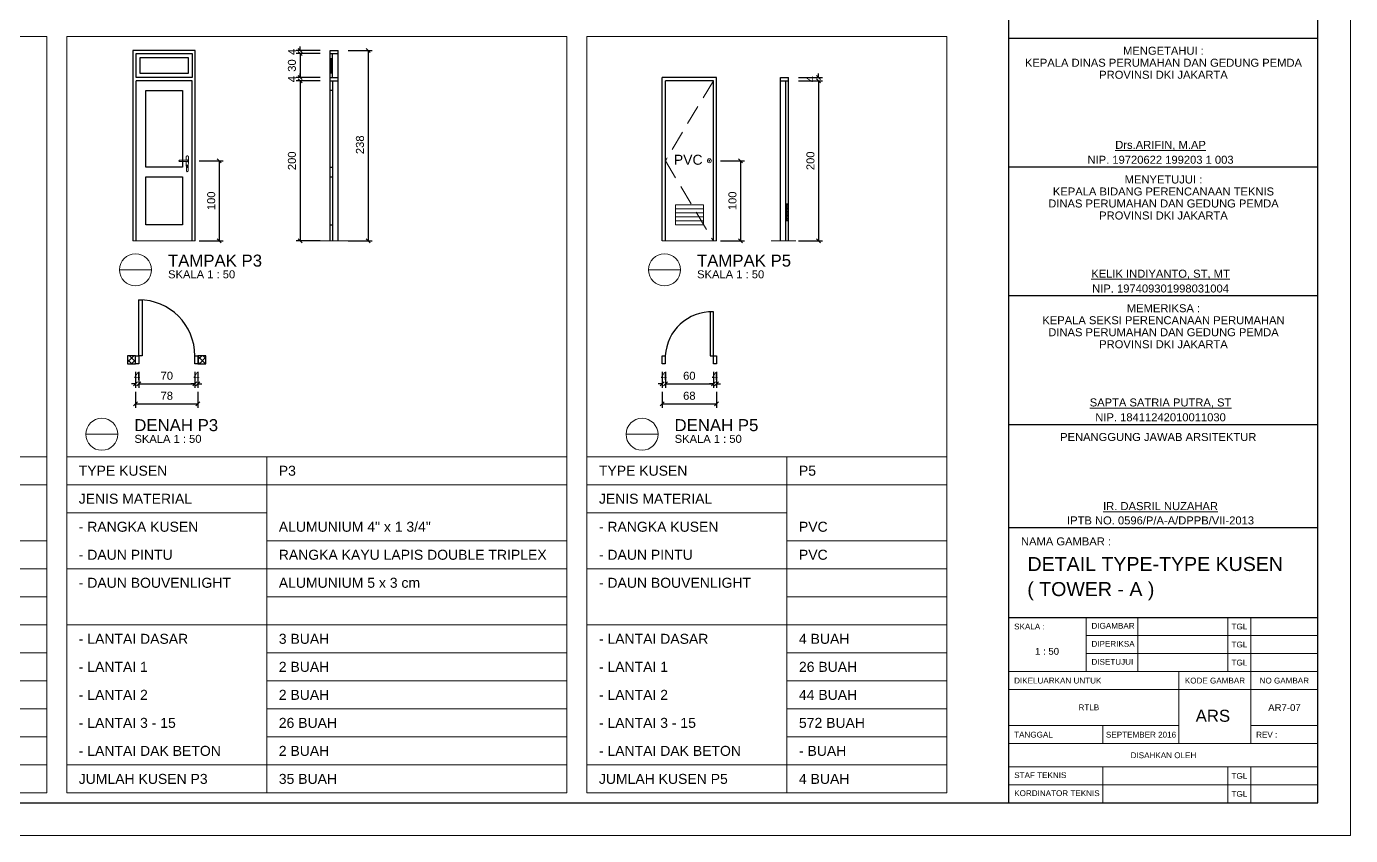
# Model space of a CAD drawing. Header units: millimetres. Extents: x -108 to 351, y -17 to 192.
# Drawn here: x 256.95 to 290.04, y 27.17 to 47.39 of the extents above; entities that cross this region are included whole.
import ezdxf
from ezdxf.enums import TextEntityAlignment as Align

# ---------------------------------------------------------------- set-up
doc = ezdxf.new("R2010")
doc.units = ezdxf.units.MM
doc.linetypes.add('HIDDEN', pattern=[0.375, 0.25, -0.125])
doc.layers.get('defpoints').update_dxf_attribs({"color": 1})
for name, color, linetype, lineweight in [('ars', 11, 'Continuous', 0), ('KOL', 1, 'Continuous', 30), ('KOLOM', 4, 'Continuous', 9), ('KOP', 7, 'Continuous', 20), ('KOP GARIS', 1, 'Continuous', 30), ('lan', 7, 'Continuous', 15), ('NOT', 7, 'Continuous', 20), ('u', 6, 'Continuous', 20), ('u @ 1', 6, 'Continuous', 20)]:
    doc.layers.add(name, color=color, linetype=linetype, lineweight=lineweight)
doc.layers.add('Kusen', color=30, linetype='Continuous')
doc.styles.get("Standard").update_dxf_attribs({"font": 'arial.ttf'})
doc.dimstyles.new('SK-50', dxfattribs={"dimscale": 0, "dimtxt": 0.2, "dimasz": 0.1, "dimexe": 0.1, "dimexo": 0, "dimgap": 0.1, "dimtad": 1, "dimdec": 0, "dimlfac": 50, "dimzin": 0, "dimdsep": 46, "dimtxsty": 'Standard', "dimblk": 'OBLIQUE', "dimcen": 0.09, "dimclrd": 256, "dimclre": 256, "dimclrt": 256, "dimadec": 0, "dimazin": 0, "dimtfac": 1, "dimtdec": 0, "dimtofl": 0, "dimtmove": 0, "dimatfit": 3, "dimldrblk": 'OBLIQUE', "dimfxl": 0, "dimtolj": 1, "dimtzin": 0, "dimarcsym": 0})

# ---------------------------------------------------------------- blocks, each defined once
blk = doc.blocks.new('_Oblique')
at = {"color": 0, "linetype": 'ByBlock', "lineweight": -2}
blk.add_line((-0.5, -0.5), (0.5, 0.5), dxfattribs=at)
blk = doc.blocks.new('*D240')
at = {"layer": 'defpoints', "color": 0, "transparency": 16777216}
for p in [(276.244, 46.029), (276.244, 42.029), (276.744, 42.029)]:
    blk.add_point(p, dxfattribs=at)
at = {"layer": 'u', "lineweight": -2, "transparency": 16777216}
for p, q in [((276.244, 46.029), (276.844, 46.029)), ((276.744, 46.029), (276.744, 42.029)), ((276.244, 42.029), (276.844, 42.029))]:
    blk.add_line(p, q, dxfattribs=at)
at = {"layer": 'u', "lineweight": -2, "transparency": 16777216, "xscale": 0.1, "yscale": 0.1, "zscale": 0.1}
for p, rotation in [((276.744, 46.029), 90), ((276.744, 42.029), 270)]:
    blk.add_blockref('_Oblique', p, dxfattribs=dict(at, rotation=rotation))
at = {"layer": 'u', "transparency": 16777216, "insert": (276.542, 44.029), "char_height": 0.2, "attachment_point": 5, "rotation": 90}
blk.add_mtext('\\A1;200', dxfattribs=at)
blk = doc.blocks.new('*D241')
at = {"layer": 'defpoints', "color": 0, "transparency": 16777216}
for p in [(276.244, 46.109), (276.244, 46.029), (276.744, 46.029)]:
    blk.add_point(p, dxfattribs=at)
at = {"layer": 'u', "lineweight": -2, "transparency": 16777216}
for p, q in [((276.244, 46.109), (276.844, 46.109)), ((276.244, 46.029), (276.844, 46.029)), ((276.744, 46.109), (276.744, 46.209)), ((276.744, 46.029), (276.744, 45.929))]:
    blk.add_line(p, q, dxfattribs=at)
at = {"layer": 'u', "lineweight": -2, "transparency": 16777216, "xscale": 0.1, "yscale": 0.1, "zscale": 0.1}
for p, rotation in [((276.744, 46.109), 270), ((276.744, 46.029), 90)]:
    blk.add_blockref('_Oblique', p, dxfattribs=dict(at, rotation=rotation))
at = {"layer": 'u', "transparency": 16777216, "insert": (276.544, 46.069), "char_height": 0.2, "attachment_point": 5, "rotation": 90}
blk.add_mtext('\\A1;4', dxfattribs=at)
blk = doc.blocks.new('P.60')
at = {"layer": 'Kusen'}
for points in [[(1472.835, 997.535), (1472.875, 997.535), (1472.875, 997.435), (1472.835, 997.435)], [(1472.875, 996.885), (1472.915, 996.885), (1472.915, 997.435), (1472.875, 997.435)], [(1473.475, 997.535), (1473.515, 997.535), (1473.515, 997.435), (1473.475, 997.435)]]:
    blk.add_lwpolyline(points, close=True, dxfattribs=at)
blk.add_arc((1472.895, 997.466), 0.581, 268.0266, 356.9943, dxfattribs=at)
blk = doc.blocks.new('*D242')
at = {"layer": 'defpoints', "color": 0, "transparency": 16777216}
for p in [(272.835, 38.755), (272.915, 38.755), (272.915, 38.455)]:
    blk.add_point(p, dxfattribs=at)
at = {"layer": 'u', "lineweight": -2, "transparency": 16777216}
for p, q in [((272.835, 38.755), (272.835, 38.355)), ((272.915, 38.755), (272.915, 38.355)), ((272.835, 38.455), (272.735, 38.455)), ((272.915, 38.455), (273.015, 38.455))]:
    blk.add_line(p, q, dxfattribs=at)
at = {"layer": 'u', "lineweight": -2, "transparency": 16777216, "xscale": 0.1, "yscale": 0.1, "zscale": 0.1}
blk.add_blockref('_Oblique', (272.835, 38.455), dxfattribs=at)
at = {"layer": 'u', "lineweight": -2, "transparency": 16777216, "xscale": 0.1, "yscale": 0.1, "zscale": 0.1, "rotation": 180}
blk.add_blockref('_Oblique', (272.915, 38.455), dxfattribs=at)
at = {"layer": 'u', "transparency": 16777216, "insert": (272.875, 38.655), "char_height": 0.2, "attachment_point": 5}
blk.add_mtext('\\A1;4', dxfattribs=at)
blk = doc.blocks.new('*D49')
at = {"layer": 'defpoints', "color": 0, "transparency": 16777216}
for p in [(272.835, 38.255), (274.195, 38.255), (274.195, 37.955)]:
    blk.add_point(p, dxfattribs=at)
at = {"layer": 'u', "lineweight": -2, "transparency": 16777216}
for p, q in [((272.835, 38.255), (272.835, 37.855)), ((274.195, 38.255), (274.195, 37.855)), ((272.835, 37.955), (274.195, 37.955))]:
    blk.add_line(p, q, dxfattribs=at)
at = {"layer": 'u', "lineweight": -2, "transparency": 16777216, "xscale": 0.1, "yscale": 0.1, "zscale": 0.1, "rotation": 180}
blk.add_blockref('_Oblique', (272.835, 37.955), dxfattribs=at)
at = {"layer": 'u', "lineweight": -2, "transparency": 16777216, "xscale": 0.1, "yscale": 0.1, "zscale": 0.1}
blk.add_blockref('_Oblique', (274.195, 37.955), dxfattribs=at)
at = {"layer": 'u', "transparency": 16777216, "insert": (273.515, 38.157), "char_height": 0.2, "attachment_point": 5}
blk.add_mtext('\\A1;68', dxfattribs=at)
blk = doc.blocks.new('*D50')
at = {"layer": 'defpoints', "color": 0, "transparency": 16777216}
for p in [(272.915, 38.755), (274.115, 38.755), (274.115, 38.455)]:
    blk.add_point(p, dxfattribs=at)
at = {"layer": 'u', "lineweight": -2, "transparency": 16777216}
for p, q in [((272.915, 38.755), (272.915, 38.355)), ((274.115, 38.755), (274.115, 38.355)), ((272.915, 38.455), (274.115, 38.455))]:
    blk.add_line(p, q, dxfattribs=at)
at = {"layer": 'u', "lineweight": -2, "transparency": 16777216, "xscale": 0.1, "yscale": 0.1, "zscale": 0.1, "rotation": 180}
blk.add_blockref('_Oblique', (272.915, 38.455), dxfattribs=at)
at = {"layer": 'u', "lineweight": -2, "transparency": 16777216, "xscale": 0.1, "yscale": 0.1, "zscale": 0.1}
blk.add_blockref('_Oblique', (274.115, 38.455), dxfattribs=at)
at = {"layer": 'u', "transparency": 16777216, "insert": (273.515, 38.657), "char_height": 0.2, "attachment_point": 5}
blk.add_mtext('\\A1;60', dxfattribs=at)
blk = doc.blocks.new('*D243')
at = {"layer": 'defpoints', "color": 0, "transparency": 16777216}
for p in [(274.115, 38.755), (274.195, 38.755), (274.195, 38.455)]:
    blk.add_point(p, dxfattribs=at)
at = {"layer": 'u', "lineweight": -2, "transparency": 16777216}
for p, q in [((274.115, 38.755), (274.115, 38.355)), ((274.195, 38.755), (274.195, 38.355)), ((274.115, 38.455), (274.015, 38.455)), ((274.195, 38.455), (274.295, 38.455))]:
    blk.add_line(p, q, dxfattribs=at)
at = {"layer": 'u', "lineweight": -2, "transparency": 16777216, "xscale": 0.1, "yscale": 0.1, "zscale": 0.1}
blk.add_blockref('_Oblique', (274.115, 38.455), dxfattribs=at)
at = {"layer": 'u', "lineweight": -2, "transparency": 16777216, "xscale": 0.1, "yscale": 0.1, "zscale": 0.1, "rotation": 180}
blk.add_blockref('_Oblique', (274.195, 38.455), dxfattribs=at)
at = {"layer": 'u', "transparency": 16777216, "insert": (274.155, 38.655), "char_height": 0.2, "attachment_point": 5}
blk.add_mtext('\\A1;4', dxfattribs=at)
blk = doc.blocks.new('Ndtpd')
blk.add_line((0.747, 0), (-0.747, 0))
blk.add_circle((0, 0), 0.747)
at = {"flags": 4}
for tag, height, p in [('NO', 0.5, (0, 0.148)), ('NOLBR', 0.3, (0, -0.398))]:
    blk.add_attdef(tag, text='', height=height, dxfattribs=at).set_placement(p, align=Align.CENTER)
for tag, p, height in [('NDTPD', (1.516, 0.148), 0.5), ('SKALA', (1.523, -0.398), 0.3)]:
    blk.add_attdef(tag, p, '', height=height, dxfattribs=at)
blk = doc.blocks.new('KOPA2-TPAK r')
at = {"layer": 'KOP', "lineweight": 13}
for p, q in [((52.794, 5.447), (52.794, 4.096)), ((54.081, 5.447), (54.081, 4.096)), ((56.333, 5.447), (56.333, 4.096)), ((56.912, 5.447), (56.912, 4.096)), ((52.794, 4.997), (58.585, 4.997)), ((52.794, 4.547), (58.585, 4.547)), ((50.864, 4.096), (58.585, 4.096)), ((55.111, 4.096), (55.111, 2.295)), ((56.912, 4.096), (56.912, 2.295)), ((50.864, 3.646), (58.585, 3.646)), ((50.864, 2.745), (55.111, 2.745)), ((53.213, 2.745), (53.213, 2.295)), ((56.912, 2.745), (58.585, 2.745)), ((50.864, 2.295), (58.585, 2.295)), ((50.864, 1.716), (58.585, 1.716)), ((53.213, 1.716), (53.213, 0.815)), ((56.333, 1.716), (56.333, 0.815)), ((56.912, 1.716), (56.912, 0.815)), ((50.864, 1.265), (58.585, 1.265))]:
    blk.add_line(p, q, dxfattribs=at)
at = {"layer": 'KOP'}
blk.add_lwpolyline([(0, 0), (59.4, 0), (59.4, 42.135), (0, 42.135)], close=True, dxfattribs=at)
at = {"layer": 'KOP GARIS'}
for p, q in [((50.864, 0.815), (50.864, 41.32)), ((50.864, 19.924), (58.585, 19.924)), ((50.864, 16.707), (58.585, 16.707)), ((50.864, 13.49), (58.585, 13.49)), ((50.864, 10.273), (58.585, 10.273)), ((50.864, 7.699), (58.585, 7.699)), ((50.864, 5.447), (58.585, 5.447))]:
    blk.add_line(p, q, dxfattribs=at)
blk.add_lwpolyline([(0.815, 0.815), (58.585, 0.815), (58.585, 41.32), (0.815, 41.32)], close=True, dxfattribs=at)
at = {"layer": 'KOP'}
for s, height, p in [('MENGETAHUI :', 0.2, (54.725, 19.609)), ('KEPALA DINAS PERUMAHAN DAN GEDUNG PEMDA', 0.2, (54.725, 19.309)), ('PROVINSI DKI JAKARTA', 0.2, (54.725, 19.009)), ('MENYETUJUI :', 0.2, (54.725, 16.392)), ('DINAS PERUMAHAN DAN GEDUNG PEMDA', 0.2, (54.725, 15.792)), ('KEPALA BIDANG PERENCANAAN TEKNIS', 0.2, (54.725, 16.092)), ('PROVINSI DKI JAKARTA', 0.2, (54.725, 15.492)), ('MEMERIKSA :', 0.2, (54.725, 13.175)), ('KEPALA SEKSI PERENCANAAN PERUMAHAN', 0.2, (54.725, 12.875)), ('DINAS PERUMAHAN DAN GEDUNG PEMDA', 0.2, (54.725, 12.575)), ('PROVINSI DKI JAKARTA', 0.2, (54.725, 12.275)), ('TGL', 0.1448, (56.623, 5.222)), ('TGL', 0.1448, (56.623, 4.772)), ('TGL', 0.1448, (56.623, 4.321)), ('KODE GAMBAR', 0.14477, (56.012, 3.871)), ('NO GAMBAR', 0.1448, (57.746, 3.871)), ('DISAHKAN OLEH', 0.14477, (54.725, 2.005)), ('TGL', 0.1448, (56.623, 1.49)), ('TGL', 0.1448, (56.623, 1.04))]:
    blk.add_text(s, height=height, dxfattribs=at).set_placement(p, align=Align.MIDDLE_CENTER)
for s, p in [('%%UDrs.ARIFIN, M.AP', (54.652, 17.239)), ('NIP. 19720622 199203 1 003', (54.652, 16.885)), ('%%UKELIK INDIYANTO, ST, MT', (54.652, 14.021)), ('NIP. 197409301998031004', (54.652, 13.668)), ('%%USAPTA SATRIA PUTRA, ST', (54.652, 10.804)), ('NIP. 18411242010011030', (54.652, 10.45)), ('%%UIR. DASRIL NUZAHAR', (54.652, 8.231)), ('IPTB NO. 0596/P/A-A/DPPB/VII-2013', (54.652, 7.877))]:
    blk.add_text(s, height=0.2, dxfattribs=at).set_placement(p, align=Align.MIDDLE)
for s, height, p in [('PENANGGUNG JAWAB ARSITEKTUR', 0.2, (52.142, 9.958)), ('SKALA :', 0.1448, (50.993, 5.222)), ('DIGAMBAR', 0.1448, (52.925, 5.24)), ('DIPERIKSA', 0.1448, (52.925, 4.789)), ('DISETUJUI', 0.1448, (52.925, 4.339)), ('DIKELUARKAN UNTUK ', 0.14477, (50.993, 3.871)), ('RTLB', 0.1448, (52.602, 3.202)), ('TANGGAL ', 0.1448, (50.993, 2.52)), ('SEPTEMBER 2016', 0.14477, (53.288, 2.52)), ('REV :', 0.1448, (57.041, 2.52)), ('STAF TEKNIS', 0.14477, (50.995, 1.508)), ('KORDINATOR TEKNIS', 0.14477, (50.995, 1.057))]:
    blk.add_text(s, height=height, dxfattribs=at).set_placement(p, align=Align.MIDDLE_LEFT)
at = {"layer": 'KOP', "attachment_point": 1}
for s, width, insert, char_height in [('NAMA GAMBAR :', 2.25116, (51.164, 7.449), 0.2), ('ARS', 1.0069, (55.53, 3.142), 0.3)]:
    blk.add_mtext_dynamic_manual_height_columns(s, width=width, gutter_width=5, heights=[0], dxfattribs=dict(at, insert=insert, char_height=char_height))
at = {"layer": 'KOP'}
for p in [(51.864, 6.612), (51.864, 6.212), (51.864, 5.812)]:
    blk.add_attdef('JUDUL', p, '', height=0.25, dxfattribs=at)
for tag, p in [('SKALA', (51.816, 4.913)), ('SKALA', (51.816, 4.602)), ('SKALA', (51.816, 4.312)), ('AR-00', (57.749, 3.195))]:
    blk.add_attdef(tag, text='', height=0.172, dxfattribs=at).set_placement(p, align=Align.MIDDLE_CENTER)
blk = doc.blocks.new('GAGANG PINTU')
at = {"ltscale": 0.2}
for points in [[(1350.01, 1379.82, -1), (1350.01, 1379.836), (1350.106, 1379.836, -1), (1350.106, 1379.82), (1350.01, 1379.82)], [(1350.091, 1379.836), (1350.09, 1379.884), (1350.094, 1379.884, -0.666667), (1350.118, 1379.884), (1350.122, 1379.884), (1350.118, 1379.7), (1350.114, 1379.7, -1), (1350.098, 1379.7), (1350.094, 1379.7), (1350.091, 1379.82)]]:
    blk.add_lwpolyline(points, format="xyb", dxfattribs=at)
at = {"lineweight": 0, "ltscale": 0.2}
blk.add_lwpolyline([(1350.102, 1379.758, -3.732051), (1350.11, 1379.758), (1350.11, 1379.748, -1), (1350.102, 1379.748), (1350.102, 1379.758)], format="xyb", dxfattribs=at)
blk.add_lwpolyline([(1350.105, 1379.768), (1350.107, 1379.768), (1350.107, 1379.76), (1350.105, 1379.76)], close=True, dxfattribs=at)
blk.add_circle((1350.106, 1379.764), 0.0072, dxfattribs=at)
blk.add_arc((1350.106, 1379.828), 0.012, 221.8103, 138.1897, dxfattribs=at)
blk = doc.blocks.new('K 10.10')
at = {"layer": 'ars'}
h = blk.add_hatch(dxfattribs=at)
h.set_pattern_fill('_USER', color=256, scale=0.05, angle=45, double=1, pattern_type=0)
h.set_pattern_definition([(45, (0, 0), (-0.035355339, 0.035355339), []), (135, (0, 0), (-0.035355339, -0.035355339), [])])
h.paths.add_polyline_path([(1560.538, 1380.407), (1560.638, 1380.407), (1560.638, 1380.507), (1560.538, 1380.507)])
at = {"layer": 'KOL'}
blk.add_lwpolyline([(1560.538, 1380.407), (1560.638, 1380.407), (1560.638, 1380.507), (1560.538, 1380.507)], close=True, dxfattribs=at)
blk = doc.blocks.new('*D244')
at = {"layer": 'defpoints', "color": 0, "transparency": 16777216}
for p in [(259.675, 38.755), (259.755, 38.755), (259.755, 38.455)]:
    blk.add_point(p, dxfattribs=at)
at = {"layer": 'u', "lineweight": -2, "transparency": 16777216}
for p, q in [((259.675, 38.755), (259.675, 38.355)), ((259.755, 38.755), (259.755, 38.355)), ((259.675, 38.455), (259.575, 38.455)), ((259.755, 38.455), (259.855, 38.455))]:
    blk.add_line(p, q, dxfattribs=at)
at = {"layer": 'u', "lineweight": -2, "transparency": 16777216, "xscale": 0.1, "yscale": 0.1, "zscale": 0.1}
blk.add_blockref('_Oblique', (259.675, 38.455), dxfattribs=at)
at = {"layer": 'u', "lineweight": -2, "transparency": 16777216, "xscale": 0.1, "yscale": 0.1, "zscale": 0.1, "rotation": 180}
blk.add_blockref('_Oblique', (259.755, 38.455), dxfattribs=at)
at = {"layer": 'u', "transparency": 16777216, "insert": (259.715, 38.655), "char_height": 0.2, "attachment_point": 5}
blk.add_mtext('\\A1;4', dxfattribs=at)
blk = doc.blocks.new('*D56')
at = {"layer": 'defpoints', "color": 0, "transparency": 16777216}
for p in [(259.675, 38.255), (261.235, 38.255), (261.235, 37.955)]:
    blk.add_point(p, dxfattribs=at)
at = {"layer": 'u', "lineweight": -2, "transparency": 16777216}
for p, q in [((259.675, 38.255), (259.675, 37.855)), ((261.235, 38.255), (261.235, 37.855)), ((259.675, 37.955), (261.235, 37.955))]:
    blk.add_line(p, q, dxfattribs=at)
at = {"layer": 'u', "lineweight": -2, "transparency": 16777216, "xscale": 0.1, "yscale": 0.1, "zscale": 0.1, "rotation": 180}
blk.add_blockref('_Oblique', (259.675, 37.955), dxfattribs=at)
at = {"layer": 'u', "lineweight": -2, "transparency": 16777216, "xscale": 0.1, "yscale": 0.1, "zscale": 0.1}
blk.add_blockref('_Oblique', (261.235, 37.955), dxfattribs=at)
at = {"layer": 'u', "transparency": 16777216, "insert": (260.455, 38.157), "char_height": 0.2, "attachment_point": 5}
blk.add_mtext('\\A1;78', dxfattribs=at)
blk = doc.blocks.new('*D57')
at = {"layer": 'defpoints', "color": 0, "transparency": 16777216}
for p in [(259.755, 38.755), (261.155, 38.755), (261.155, 38.455)]:
    blk.add_point(p, dxfattribs=at)
at = {"layer": 'u', "lineweight": -2, "transparency": 16777216}
for p, q in [((259.755, 38.755), (259.755, 38.355)), ((261.155, 38.755), (261.155, 38.355)), ((259.755, 38.455), (261.155, 38.455))]:
    blk.add_line(p, q, dxfattribs=at)
at = {"layer": 'u', "lineweight": -2, "transparency": 16777216, "xscale": 0.1, "yscale": 0.1, "zscale": 0.1, "rotation": 180}
blk.add_blockref('_Oblique', (259.755, 38.455), dxfattribs=at)
at = {"layer": 'u', "lineweight": -2, "transparency": 16777216, "xscale": 0.1, "yscale": 0.1, "zscale": 0.1}
blk.add_blockref('_Oblique', (261.155, 38.455), dxfattribs=at)
at = {"layer": 'u', "transparency": 16777216, "insert": (260.455, 38.657), "char_height": 0.2, "attachment_point": 5}
blk.add_mtext('\\A1;70', dxfattribs=at)
blk = doc.blocks.new('*D245')
at = {"layer": 'defpoints', "color": 0, "transparency": 16777216}
for p in [(261.155, 38.755), (261.235, 38.755), (261.235, 38.455)]:
    blk.add_point(p, dxfattribs=at)
at = {"layer": 'u', "lineweight": -2, "transparency": 16777216}
for p, q in [((261.155, 38.755), (261.155, 38.355)), ((261.235, 38.755), (261.235, 38.355)), ((261.155, 38.455), (261.055, 38.455)), ((261.235, 38.455), (261.335, 38.455))]:
    blk.add_line(p, q, dxfattribs=at)
at = {"layer": 'u', "lineweight": -2, "transparency": 16777216, "xscale": 0.1, "yscale": 0.1, "zscale": 0.1}
blk.add_blockref('_Oblique', (261.155, 38.455), dxfattribs=at)
at = {"layer": 'u', "lineweight": -2, "transparency": 16777216, "xscale": 0.1, "yscale": 0.1, "zscale": 0.1, "rotation": 180}
blk.add_blockref('_Oblique', (261.235, 38.455), dxfattribs=at)
at = {"layer": 'u', "transparency": 16777216, "insert": (261.195, 38.655), "char_height": 0.2, "attachment_point": 5}
blk.add_mtext('\\A1;4', dxfattribs=at)
blk = doc.blocks.new('*D246')
at = {"layer": 'defpoints', "color": 0, "transparency": 16777216}
for p in [(264.285, 46.029), (263.785, 42.029), (264.285, 42.029)]:
    blk.add_point(p, dxfattribs=at)
at = {"layer": 'u', "lineweight": -2, "transparency": 16777216}
for p, q in [((264.285, 46.029), (263.685, 46.029)), ((263.785, 46.029), (263.785, 42.029)), ((264.285, 42.029), (263.685, 42.029))]:
    blk.add_line(p, q, dxfattribs=at)
at = {"layer": 'u', "lineweight": -2, "transparency": 16777216, "xscale": 0.1, "yscale": 0.1, "zscale": 0.1}
for p, rotation in [((263.785, 46.029), 90), ((263.785, 42.029), 270)]:
    blk.add_blockref('_Oblique', p, dxfattribs=dict(at, rotation=rotation))
at = {"layer": 'u', "transparency": 16777216, "insert": (263.583, 44.029), "char_height": 0.2, "attachment_point": 5, "rotation": 90}
blk.add_mtext('\\A1;200', dxfattribs=at)
blk = doc.blocks.new('*D247')
at = {"layer": 'defpoints', "color": 0, "transparency": 16777216}
for p in [(263.785, 46.709), (264.285, 46.789), (264.285, 46.709)]:
    blk.add_point(p, dxfattribs=at)
at = {"layer": 'u', "lineweight": -2, "transparency": 16777216}
for p, q in [((264.285, 46.789), (263.685, 46.789)), ((264.285, 46.709), (263.685, 46.709)), ((263.785, 46.789), (263.785, 46.889)), ((263.785, 46.709), (263.785, 46.609))]:
    blk.add_line(p, q, dxfattribs=at)
at = {"layer": 'u', "lineweight": -2, "transparency": 16777216, "xscale": 0.1, "yscale": 0.1, "zscale": 0.1}
for p, rotation in [((263.785, 46.789), 270), ((263.785, 46.709), 90)]:
    blk.add_blockref('_Oblique', p, dxfattribs=dict(at, rotation=rotation))
at = {"layer": 'u', "transparency": 16777216, "insert": (263.585, 46.749), "char_height": 0.2, "attachment_point": 5, "rotation": 90}
blk.add_mtext('\\A1;4', dxfattribs=at)
blk = doc.blocks.new('*D248')
at = {"layer": 'defpoints', "color": 0, "transparency": 16777216}
for p in [(263.785, 46.029), (264.285, 46.109), (264.285, 46.029)]:
    blk.add_point(p, dxfattribs=at)
at = {"layer": 'u', "lineweight": -2, "transparency": 16777216}
for p, q in [((264.285, 46.109), (263.685, 46.109)), ((264.285, 46.029), (263.685, 46.029)), ((263.785, 46.109), (263.785, 46.209)), ((263.785, 46.029), (263.785, 45.929))]:
    blk.add_line(p, q, dxfattribs=at)
at = {"layer": 'u', "lineweight": -2, "transparency": 16777216, "xscale": 0.1, "yscale": 0.1, "zscale": 0.1}
for p, rotation in [((263.785, 46.109), 270), ((263.785, 46.029), 90)]:
    blk.add_blockref('_Oblique', p, dxfattribs=dict(at, rotation=rotation))
at = {"layer": 'u', "transparency": 16777216, "insert": (263.585, 46.069), "char_height": 0.2, "attachment_point": 5, "rotation": 90}
blk.add_mtext('\\A1;4', dxfattribs=at)
blk = doc.blocks.new('*D249')
at = {"layer": 'defpoints', "color": 0, "transparency": 16777216}
for p in [(264.285, 46.709), (263.785, 46.109), (264.285, 46.109)]:
    blk.add_point(p, dxfattribs=at)
at = {"layer": 'u', "lineweight": -2, "transparency": 16777216}
for p, q in [((264.285, 46.709), (263.685, 46.709)), ((263.785, 46.709), (263.785, 46.109)), ((264.285, 46.109), (263.685, 46.109))]:
    blk.add_line(p, q, dxfattribs=at)
at = {"layer": 'u', "lineweight": -2, "transparency": 16777216, "xscale": 0.1, "yscale": 0.1, "zscale": 0.1}
for p, rotation in [((263.785, 46.709), 90), ((263.785, 46.109), 270)]:
    blk.add_blockref('_Oblique', p, dxfattribs=dict(at, rotation=rotation))
at = {"layer": 'u', "transparency": 16777216, "insert": (263.583, 46.409), "char_height": 0.2, "attachment_point": 5, "rotation": 90}
blk.add_mtext('\\A1;30', dxfattribs=at)
blk = doc.blocks.new('*D250')
at = {"layer": 'defpoints', "color": 0, "transparency": 16777216}
for p in [(264.985, 46.789), (264.985, 42.029), (265.485, 42.029)]:
    blk.add_point(p, dxfattribs=at)
at = {"layer": 'u', "lineweight": -2, "transparency": 16777216}
for p, q in [((264.985, 46.789), (265.585, 46.789)), ((265.485, 46.789), (265.485, 42.029)), ((264.985, 42.029), (265.585, 42.029))]:
    blk.add_line(p, q, dxfattribs=at)
at = {"layer": 'u', "lineweight": -2, "transparency": 16777216, "xscale": 0.1, "yscale": 0.1, "zscale": 0.1}
for p, rotation in [((265.485, 46.789), 90), ((265.485, 42.029), 270)]:
    blk.add_blockref('_Oblique', p, dxfattribs=dict(at, rotation=rotation))
at = {"layer": 'u', "transparency": 16777216, "insert": (265.283, 44.429), "char_height": 0.2, "attachment_point": 5, "rotation": 90}
blk.add_mtext('\\A1;238', dxfattribs=at)
blk = doc.blocks.new('*D253')
at = {"layer": 'defpoints', "color": 0, "transparency": 16777216}
for p in [(274.295, 44.029), (274.295, 42.029), (274.795, 42.029)]:
    blk.add_point(p, dxfattribs=at)
at = {"layer": 'u', "lineweight": -2, "transparency": 16777216}
for p, q in [((274.295, 44.029), (274.895, 44.029)), ((274.795, 44.029), (274.795, 42.029)), ((274.295, 42.029), (274.895, 42.029))]:
    blk.add_line(p, q, dxfattribs=at)
at = {"layer": 'u', "lineweight": -2, "transparency": 16777216, "xscale": 0.1, "yscale": 0.1, "zscale": 0.1}
for p, rotation in [((274.795, 44.029), 90), ((274.795, 42.029), 270)]:
    blk.add_blockref('_Oblique', p, dxfattribs=dict(at, rotation=rotation))
at = {"layer": 'u', "transparency": 16777216, "insert": (274.593, 43.029), "char_height": 0.2, "attachment_point": 5, "rotation": 90}
blk.add_mtext('\\A1;100', dxfattribs=at)
blk = doc.blocks.new('*D254')
at = {"layer": 'defpoints', "color": 0, "transparency": 16777216}
for p in [(261.268, 44.029), (261.268, 42.029), (261.768, 42.029)]:
    blk.add_point(p, dxfattribs=at)
at = {"layer": 'u', "lineweight": -2, "transparency": 16777216}
for p, q in [((261.268, 44.029), (261.868, 44.029)), ((261.768, 44.029), (261.768, 42.029)), ((261.268, 42.029), (261.868, 42.029))]:
    blk.add_line(p, q, dxfattribs=at)
at = {"layer": 'u', "lineweight": -2, "transparency": 16777216, "xscale": 0.1, "yscale": 0.1, "zscale": 0.1}
for p, rotation in [((261.768, 44.029), 90), ((261.768, 42.029), 270)]:
    blk.add_blockref('_Oblique', p, dxfattribs=dict(at, rotation=rotation))
at = {"layer": 'u', "transparency": 16777216, "insert": (261.566, 43.029), "char_height": 0.2, "attachment_point": 5, "rotation": 90}
blk.add_mtext('\\A1;100', dxfattribs=at)

msp = doc.modelspace()

# ---------------------------------------------------------------- linework, layer by layer
at = {"layer": 'ars', "linetype": 'HIDDEN', "ltscale": 2}
for p, q in [((274.11513, 46.02885), (272.91513, 44.02885)), ((272.91513, 44.02885), (274.11513, 42.02885))]:
    msp.add_line(p, q, dxfattribs=at)
at = {"layer": 'ars'}
for p, q in [((273.86513, 42.92885), (273.16513, 42.92885)), ((273.16513, 42.42885), (273.16513, 42.92885)), ((273.86513, 42.82885), (273.16513, 42.82885)), ((273.86513, 42.72885), (273.16513, 42.72885)), ((273.86513, 42.42885), (273.86513, 42.92885)), ((273.86513, 42.62885), (273.16513, 42.62885)), ((273.86513, 42.52885), (273.16513, 42.52885)), ((273.86513, 42.42885), (273.16513, 42.42885))]:
    msp.add_line(p, q, dxfattribs=at)
msp.add_lwpolyline([(264.565, 46.22885), (264.565, 46.58885), (264.555, 46.58885), (264.555, 46.22885)], dxfattribs=at)
at = {"layer": 'ars', "linetype": 'ByBlock'}
for points in [[(275.92398, 42.91385), (275.95898, 42.94885), (275.99398, 42.91385)], [(275.92398, 42.87885), (275.95898, 42.91385), (275.99398, 42.87885)], [(275.92398, 42.84385), (275.95898, 42.87885), (275.99398, 42.84385)], [(275.92398, 42.80885), (275.95898, 42.84385), (275.99398, 42.80885)], [(275.92398, 42.77385), (275.95898, 42.80885), (275.99398, 42.77385)], [(275.92398, 42.73885), (275.95898, 42.77385), (275.99398, 42.73885)], [(275.92398, 42.70385), (275.95898, 42.73885), (275.99398, 42.70385)], [(275.92398, 42.66885), (275.95898, 42.70385), (275.99398, 42.66885)], [(275.92398, 42.63385), (275.95898, 42.66885), (275.99398, 42.63385)], [(275.92398, 42.59885), (275.95898, 42.63385), (275.99398, 42.59885)], [(275.92398, 42.56385), (275.95898, 42.59885), (275.99398, 42.56385)], [(275.92398, 42.52885), (275.95898, 42.56385), (275.99398, 42.52885)]]:
    msp.add_lwpolyline(points, dxfattribs=at)
at = {"layer": 'Kusen'}
for p, q in [((259.60828, 46.78885), (259.60828, 42.02885)), ((261.16828, 46.78885), (259.60828, 46.78885)), ((261.16828, 42.02885), (261.16828, 46.78885)), ((264.53499, 46.78885), (264.735, 46.78885)), ((264.53499, 46.70885), (264.735, 46.70885)), ((264.535, 42.02885), (264.535, 46.78885)), ((264.595, 46.10885), (264.595, 46.70885)), ((264.735, 42.02885), (264.735, 46.78885)), ((264.535, 46.58885), (264.595, 46.58885)), ((259.68828, 42.02885), (259.68828, 46.02885)), ((261.08828, 46.02885), (259.68828, 46.02885)), ((261.08828, 42.02885), (261.08828, 46.02885)), ((264.53499, 46.10885), (264.735, 46.10885)), ((264.53499, 46.02885), (264.735, 46.02885)), ((264.535, 46.22885), (264.595, 46.22885)), ((264.605, 42.02885), (264.605, 46.02885)), ((272.83513, 42.02885), (272.83513, 46.10885)), ((274.19513, 46.10885), (272.83513, 46.10885)), ((272.91513, 42.02885), (272.91513, 46.02885)), ((274.11513, 46.02885), (272.91513, 46.02885)), ((274.11513, 42.02885), (274.11513, 46.02885)), ((274.19513, 42.02885), (274.19513, 46.10885)), ((264.605, 45.78885), (264.535, 45.78885)), ((264.535, 43.86885), (264.605, 43.86885)), ((264.535, 43.62885), (264.605, 43.62885)), ((264.535, 42.42885), (264.605, 42.42885))]:
    msp.add_line(p, q, dxfattribs=at)
at = {"layer": 'Kusen', "linetype": 'ByBlock'}
for p, q in [((275.79398, 42.02885), (275.79398, 46.10885)), ((275.79398, 46.10885), (275.99398, 46.10885)), ((275.79398, 46.02885), (275.99398, 46.02885)), ((275.92398, 42.02885), (275.92398, 46.02885)), ((275.99398, 42.02885), (275.99398, 46.10885)), ((275.99398, 42.94885), (275.92398, 42.94885)), ((275.99398, 42.52885), (275.92398, 42.52885))]:
    msp.add_line(p, q, dxfattribs=at)
at = {"layer": 'Kusen'}
for points in [[(259.68828, 46.70885), (261.08828, 46.70885), (261.08828, 46.10885), (259.68828, 46.10885)], [(259.78828, 46.60885), (260.98828, 46.60885), (260.98828, 46.20885), (259.78828, 46.20885)], [(260.84828, 45.78885), (260.84828, 43.86885), (259.92828, 43.86885), (259.92828, 45.78885)], [(260.84828, 43.62885), (260.84828, 42.42885), (259.92828, 42.42885), (259.92828, 43.62885)], [(259.83549, 39.15535), (259.75549, 39.15535), (259.75549, 40.55535), (259.83549, 40.55535)], [(259.75549, 38.95535), (259.67549, 38.95535), (259.67549, 39.15535), (259.75549, 39.15535)], [(261.23549, 38.95535), (261.15549, 38.95535), (261.15549, 39.15535), (261.23549, 39.15535)]]:
    msp.add_lwpolyline(points, close=True, dxfattribs=at)
msp.add_arc((259.75549, 39.15535), 1.4, 0, 90, dxfattribs=at)
at = {"layer": 'lan'}
for p, q in [((257.45435, 47.13506), (244.95435, 47.13506)), ((257.45435, 28.23506), (257.45435, 47.13506)), ((257.95435, 28.23506), (257.95435, 47.13506)), ((270.45435, 47.13506), (257.95435, 47.13506)), ((270.45435, 28.23506), (270.45435, 47.13506)), ((279.95435, 47.13506), (270.95435, 47.13506)), ((270.95435, 28.23506), (270.95435, 47.13506)), ((279.95435, 28.23506), (279.95435, 47.13506)), ((261.16828, 42.02885), (259.60828, 42.02885)), ((257.45435, 36.63506), (244.95435, 36.63506)), ((270.45435, 36.63506), (257.95435, 36.63506)), ((262.95435, 28.23506), (262.95435, 36.63506)), ((279.95435, 36.63506), (270.95435, 36.63506)), ((275.95435, 28.23506), (275.95435, 36.63506)), ((257.45435, 35.93506), (244.95435, 35.93506)), ((270.45435, 35.93506), (257.95435, 35.93506)), ((279.95435, 35.93506), (270.95435, 35.93506)), ((262.95435, 35.23506), (257.95435, 35.23506)), ((275.95435, 35.23506), (270.95435, 35.23506)), ((257.45435, 34.53506), (249.95435, 34.53506)), ((270.45435, 34.53506), (262.95435, 34.53506)), ((279.95435, 34.53506), (275.95435, 34.53506)), ((257.45435, 33.83506), (244.95435, 33.83506)), ((270.45435, 33.83506), (257.95435, 33.83506)), ((279.95435, 33.83506), (270.95435, 33.83506)), ((257.45435, 33.13506), (249.95435, 33.13506)), ((270.45435, 33.13506), (262.95435, 33.13506)), ((279.95435, 33.13506), (275.95435, 33.13506)), ((257.45435, 32.43506), (244.95435, 32.43506)), ((270.45435, 32.43506), (257.95435, 32.43506)), ((279.95435, 32.43506), (270.95435, 32.43506)), ((257.45435, 31.73506), (249.95435, 31.73506)), ((270.45435, 31.73506), (262.95435, 31.73506)), ((279.95435, 31.73506), (275.95435, 31.73506)), ((257.45435, 31.03506), (249.95435, 31.03506)), ((270.45435, 31.03506), (262.95435, 31.03506)), ((279.95435, 31.03506), (275.95435, 31.03506)), ((257.45435, 30.33506), (249.95435, 30.33506)), ((270.45435, 30.33506), (262.95435, 30.33506)), ((279.95435, 30.33506), (275.95435, 30.33506)), ((257.45435, 29.63506), (249.95435, 29.63506)), ((270.45435, 29.63506), (262.95435, 29.63506)), ((279.95435, 29.63506), (275.95435, 29.63506)), ((257.45435, 28.93506), (244.95435, 28.93506)), ((270.45435, 28.93506), (257.95435, 28.93506)), ((279.95435, 28.93506), (270.95435, 28.93506)), ((257.45435, 28.23506), (244.95435, 28.23506)), ((270.45435, 28.23506), (257.95435, 28.23506)), ((279.95435, 28.23506), (270.95435, 28.23506))]:
    msp.add_line(p, q, dxfattribs=at)
at = {"layer": 'lan', "linetype": 'ByBlock'}
msp.add_line((265.35319, 42.02885), (263.90123, 42.02885), dxfattribs=at)
at = {"layer": 'lan', "linetype": 'Continuous', "ltscale": 2}
for p, q in [((274.19513, 42.02885), (272.83513, 42.02885)), ((276.1731, 42.02885), (275.56029, 42.02885))]:
    msp.add_line(p, q, dxfattribs=at)
at = {"layer": 'lan'}
msp.add_circle((274.01513, 44.02885), 0.05, dxfattribs=at)
at = {"layer": 'NOT'}
msp.add_circle((274.01513, 44.02885), 0.01, dxfattribs=at)

# ---------------------------------------------------------------- block references
at = {"layer": 'ars', "extrusion": (0, 0, -1), "xscale": -2, "yscale": 2, "zscale": -2, "rotation": 7.287612593387394e-06}
msp.add_blockref('GAGANG PINTU', (2439.24421, -2715.62777), dxfattribs=at)
at = {"layer": 'KOLOM', "extrusion": (0, 0, -1), "xscale": -2, "yscale": 2, "zscale": -2}
for p in [(2861.60127, -2721.85843), (2859.84127, -2721.85843)]:
    msp.add_blockref('K 10.10', p, dxfattribs=at)
at = {"layer": 'KOP'}
ref = msp.add_blockref('KOPA2-TPAK r', (230.63958, 27.17029), dxfattribs=at)
ref.add_attrib('AR-00', 'AR7-07', dxfattribs={"height": 0.171579}).set_placement((288.38836, 30.36572), align=Align.MIDDLE_CENTER)
ref.add_attrib('SKALA', '1 : 50', dxfattribs={"height": 0.171579}).set_placement((282.45517, 31.77216), align=Align.MIDDLE_CENTER)
ref.add_attrib('JUDUL', '( TOWER - A )', (281.96062, 33.15264), dxfattribs={"height": 0.35})
ref.add_attrib('JUDUL', 'DETAIL TYPE-TYPE KUSEN', (281.96744, 33.77928), dxfattribs={"height": 0.35})
at = {"layer": 'Kusen', "xscale": 2, "yscale": 2, "zscale": 2, "rotation": 180}
msp.add_blockref('P.60', (3219.86469, 2034.02608), dxfattribs=at)
at = {"layer": 'NOT'}
ref = msp.add_blockref('Ndtpd', (259.67196, 41.30625), dxfattribs=dict(at, xscale=0.5354752342704153, yscale=0.5354752342704153, zscale=0.5354752342704153))
ref.add_attrib('NDTPD', 'TAMPAK P3', (260.48375, 41.38527), dxfattribs={"layer": '0', "height": 0.3, "flags": 4})
ref.add_attrib('SKALA', 'SKALA 1 : 50', (260.48762, 41.09293), dxfattribs={"layer": '0', "height": 0.2, "flags": 4})
ref = msp.add_blockref('Ndtpd', (272.89371, 41.30625), dxfattribs=dict(at, xscale=0.5354752342704153, yscale=0.5354752342704153, zscale=0.5354752342704153))
ref.add_attrib('NDTPD', 'TAMPAK P5', (273.7055, 41.38527), dxfattribs={"layer": '0', "height": 0.3, "flags": 4})
ref.add_attrib('SKALA', 'SKALA 1 : 50', (273.70936, 41.09293), dxfattribs={"layer": '0', "height": 0.2, "flags": 4})
ref = msp.add_blockref('Ndtpd', (258.83032, 37.19509), dxfattribs=dict(at, xscale=0.5354752342704153, yscale=0.5354752342704153, zscale=0.5354752342704153))
ref.add_attrib('NDTPD', 'DENAH P3', (259.64211, 37.27411), dxfattribs={"layer": '0', "height": 0.3, "flags": 4})
ref.add_attrib('SKALA', 'SKALA 1 : 50', (259.64598, 36.98178), dxfattribs={"layer": '0', "height": 0.2, "flags": 4})
ref = msp.add_blockref('Ndtpd', (272.33273, 37.19509), dxfattribs=dict(at, xscale=0.5354752342704153, yscale=0.5354752342704153, zscale=0.5354752342704153))
ref.add_attrib('NDTPD', 'DENAH P5', (273.14452, 37.27411), dxfattribs={"layer": '0', "height": 0.3, "flags": 4})
ref.add_attrib('SKALA', 'SKALA 1 : 50', (273.14839, 36.98178), dxfattribs={"layer": '0', "height": 0.2, "flags": 4})

# ---------------------------------------------------------------- texts
for s, p in [('PVC', (273.12812, 43.92995)), ('TYPE KUSEN', (258.25435, 36.16006)), ('P3', (263.25435, 36.16006)), ('TYPE KUSEN', (271.25435, 36.16006)), ('P5', (276.25435, 36.16006)), ('JENIS MATERIAL', (258.25435, 35.46006)), ('JENIS MATERIAL', (271.25435, 35.46006)), ('- RANGKA KUSEN', (258.25435, 34.76006)), ('ALUMUNIUM 4" x 1 3/4"', (263.25435, 34.76006)), ('- RANGKA KUSEN', (271.25435, 34.76006)), ('PVC', (276.25435, 34.76006)), ('- DAUN PINTU', (258.25435, 34.06006)), ('RANGKA KAYU LAPIS DOUBLE TRIPLEX', (263.25435, 34.06006)), ('- DAUN PINTU', (271.25435, 34.06006)), ('PVC', (276.25435, 34.06006)), ('- DAUN BOUVENLIGHT', (258.25435, 33.36006)), ('ALUMUNIUM 5 x 3 cm', (263.25435, 33.36006)), ('- DAUN BOUVENLIGHT', (271.25435, 33.36006)), ('- LANTAI DASAR', (258.25435, 31.96006)), ('3 BUAH', (263.25435, 31.96006)), ('- LANTAI DASAR', (271.25435, 31.96006)), ('4 BUAH', (276.25435, 31.96006)), ('- LANTAI 1', (258.25435, 31.26006)), ('2 BUAH', (263.25435, 31.26006)), ('- LANTAI 1', (271.25435, 31.26006)), ('26 BUAH', (276.25435, 31.26006)), ('- LANTAI 2', (258.25435, 30.56006)), ('2 BUAH', (263.25435, 30.56006)), ('- LANTAI 2', (271.25435, 30.56006)), ('44 BUAH', (276.25435, 30.56006)), ('- LANTAI 3 - 15', (258.25435, 29.86006)), ('26 BUAH', (263.25435, 29.86006)), ('- LANTAI 3 - 15', (271.25435, 29.86006)), ('572 BUAH', (276.25435, 29.86006)), ('- LANTAI DAK BETON', (258.25435, 29.16006)), ('2 BUAH', (263.25435, 29.16006)), ('- LANTAI DAK BETON', (271.25435, 29.16006)), ('- BUAH', (276.25435, 29.16006)), ('JUMLAH KUSEN P3', (258.25435, 28.46006)), ('35 BUAH', (263.25435, 28.46006)), ('JUMLAH KUSEN P5', (271.25435, 28.46006)), ('4 BUAH', (276.25435, 28.46006))]:
    msp.add_text(s, height=0.25, dxfattribs=at).set_placement(p)

# ---------------------------------------------------------------- dimensions: what is measured, and where the dimension line sits
at = {"layer": 'u'}
for base, p1, p2, picture, middle in [((261.15549, 38.45535), (259.75549, 38.75535), (261.15549, 38.75535), '*D57', (260.45549, 38.45535)), ((274.11513, 38.45535), (272.91513, 38.75535), (274.11513, 38.75535), '*D50', (273.51513, 38.45535)), ((261.23549, 37.95535), (259.67549, 38.25535), (261.23549, 38.25535), '*D56', (260.45549, 37.95535)), ((274.19513, 37.95535), (272.83513, 38.25535), (274.19513, 38.25535), '*D49', (273.51513, 37.95535))]:
    dim = msp.add_linear_dim(base=base, p1=p1, p2=p2, dimstyle='SK-50', override={"dimscale": 1, "dimtxt": 0.2}, dxfattribs=at)
    dim.commit()
    dim.dimension.update_dxf_attribs({"geometry": picture, "text_midpoint": middle, "dimtype": 160})
at = {"layer": 'u @ 1'}
for base, p1, p2, picture, middle in [((263.78499, 46.10885), (264.28499, 46.70885), (264.28499, 46.10885), '*D249', (263.78499, 46.40885)), ((263.78499, 46.70885), (264.28499, 46.78885), (264.28499, 46.70885), '*D247', (263.78499, 46.74885)), ((265.485, 42.02885), (264.985, 46.78885), (264.985, 42.02885), '*D250', (265.485, 44.42885)), ((263.78499, 42.02885), (264.28499, 46.02885), (264.28499, 42.02885), '*D246', (263.78499, 44.02885)), ((263.78499, 46.02885), (264.28499, 46.10885), (264.28499, 46.02885), '*D248', (263.78499, 46.06885)), ((276.74398, 46.02885), (276.24398, 46.10885), (276.24398, 46.02885), '*D241', (276.74398, 46.06885)), ((276.74398, 42.02885), (276.24398, 46.02885), (276.24398, 42.02885), '*D240', (276.74398, 44.02885)), ((261.76828, 42.02885), (261.26828, 44.02885), (261.26828, 42.02885), '*D254', (261.76828, 43.02885)), ((274.79513, 42.02885), (274.29513, 44.02885), (274.29513, 42.02885), '*D253', (274.79513, 43.02885))]:
    dim = msp.add_linear_dim(base=base, p1=p1, p2=p2, angle=270, dimstyle='SK-50', override={"dimscale": 1, "dimtxt": 0.2, "dimtix": 0, "dimtofl": 0, "dimtmove": 0, "dimatfit": 3}, dxfattribs=at)
    dim.commit()
    dim.dimension.update_dxf_attribs({"geometry": picture, "text_midpoint": middle, "dimtype": 128})
for base, p1, p2, picture, middle in [((259.75549, 38.45535), (259.67549, 38.75535), (259.75549, 38.75535), '*D244', (259.71549, 38.45535)), ((261.23549, 38.45535), (261.15549, 38.75535), (261.23549, 38.75535), '*D245', (261.19549, 38.45535)), ((272.91513, 38.45535), (272.83513, 38.75535), (272.91513, 38.75535), '*D242', (272.87513, 38.45535)), ((274.19513, 38.45535), (274.11513, 38.75535), (274.19513, 38.75535), '*D243', (274.15513, 38.45535))]:
    dim = msp.add_linear_dim(base=base, p1=p1, p2=p2, dimstyle='SK-50', override={"dimscale": 1, "dimtxt": 0.2, "dimtix": 0, "dimtofl": 0, "dimtmove": 0, "dimatfit": 3}, dxfattribs=at)
    dim.commit()
    dim.dimension.update_dxf_attribs({"geometry": picture, "text_midpoint": middle, "dimtype": 128})

doc.saveas('drawing.dxf')
